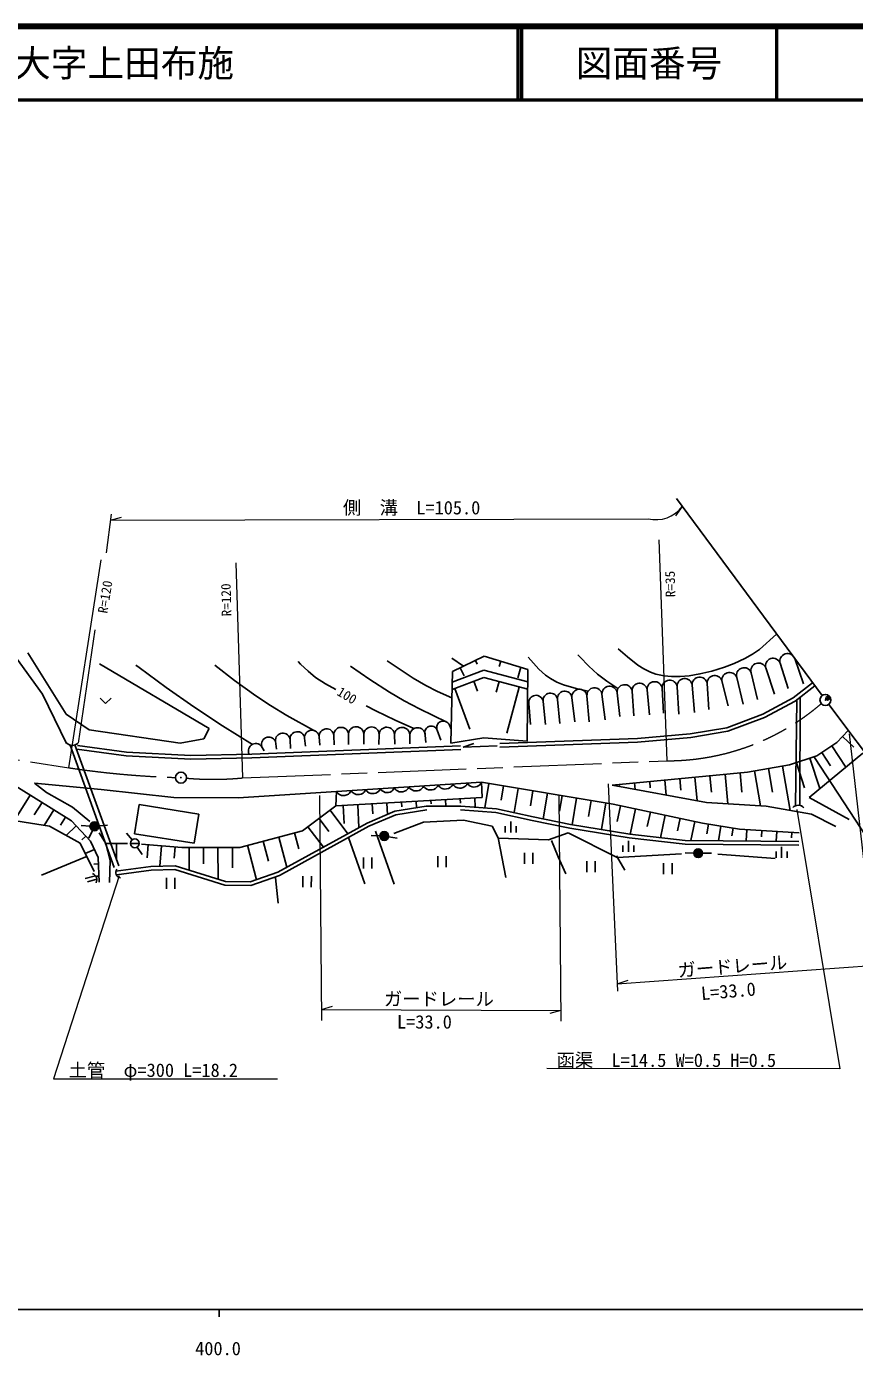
# Model space of a CAD drawing. Units: millimetres, scale not verified. Extents: x 40000 to 680000, y 20000 to 380000.
# Drawn here: x 441736 to 554637, y 198715 to 380000 of the extents above; entities that cross this region are included whole.
import ezdxf
from ezdxf.enums import TextEntityAlignment as Align

# ---------------------------------------------------------------- set-up
doc = ezdxf.new("R2010")
doc.units = ezdxf.units.MM
doc.header["$LTSCALE"] = 1000
doc.header["$PDMODE"] = 32
doc.header["$PDSIZE"] = 500
doc.linetypes.add('CHAIN', pattern=[18.5, 12, -1.5, 3.5, -1.5])
for name, color, linetype, lineweight in [('M-BGD', 7, 'Continuous', 25), ('M-BGD-EXST', 7, 'Continuous', 25), ('M-BMK', 2, 'CHAIN', 13), ('M-BMK-OTRS', 5, 'Continuous', 25), ('M-BMK-SRVR', 3, 'Continuous', 25), ('M-STR-HTXT', 7, 'Continuous', 13), ('M-TTL', 2, 'Continuous', 140), ('M-TTL-BAND', 7, 'Continuous', 25), ('M-TTL-LINE', 7, 'Continuous', 50)]:
    doc.layers.add(name, color=color, linetype=linetype, lineweight=lineweight)
doc.layers.add('M-OTRS', color=6, linetype='Continuous')
doc.layers.add('M-TTL-TXT', color=7, linetype='Continuous')
doc.styles.add('ＭＳ ゴシック', font='')
doc.styles.get('ＭＳ ゴシック').set_extended_font_data('MS Gothic')

msp = doc.modelspace()

# ---------------------------------------------------------------- linework, layer by layer
at = {"layer": 'M-BGD'}
for p, q in [((439277, 295336), (443888, 288912)), ((441912, 294549), (447124, 286201)), ((499745, 293843), (501339, 292741)), ((499812, 292003), (504133, 294091)), ((510115, 292312), (504133, 294091)), ((546499, 293785), (547675, 290351)), ((466644, 284256), (451672, 293054)), ((499812, 292003), (499591, 282243)), ((499779, 290581), (504098, 292189)), ((500868, 292514), (501394, 291424)), ((502939, 293514), (503168, 293040)), ((504098, 292189), (510098, 290591)), ((506414, 293412), (506202, 292700)), ((509145, 292600), (508713, 291149)), ((510115, 292312), (510015, 282492)), ((542541, 292499), (543717, 288922)), ((544520, 293142), (545624, 289684)), ((499757, 289572), (504098, 291189)), ((502726, 290678), (503230, 289324)), ((504098, 291189), (510087, 289594)), ((506176, 290636), (505789, 289182)), ((532506, 290155), (532843, 286447)), ((534555, 290362), (534798, 286827)), ((536604, 290570), (537421, 287351)), ((538583, 291213), (539472, 287541)), ((540562, 291856), (541427, 288207)), ((546279, 288411), (548943, 290481)), ((546552, 287991), (549241, 290078)), ((443888, 288912), (447198, 282205)), ((451758, 288390), (452507, 287669)), ((452507, 287669), (453258, 288389)), ((500127, 289710), (502194, 284161)), ((508927, 289903), (507249, 283602)), ((516113, 288493), (516511, 285145)), ((518162, 288701), (518478, 285144)), ((520211, 288908), (520624, 285441)), ((522260, 289116), (522651, 285858)), ((524309, 289324), (524558, 285976)), ((526359, 289531), (526704, 286094)), ((528408, 289739), (528612, 286332)), ((530457, 289947), (530698, 286212)), ((542152, 286191), (546279, 288411)), ((547202, 273750), (547246, 288529)), ((510226, 287638), (510459, 284803)), ((512189, 287923), (512517, 284789)), ((514151, 288208), (514484, 284908)), ((542359, 285735), (546552, 287991)), ((546771, 288160), (546621, 273713)), ((447124, 286201), (450252, 284039)), ((499397, 284716), (499641, 284128)), ((537238, 284347), (542152, 286191)), ((537368, 283861), (542359, 285735)), ((450252, 284039), (462695, 282245)), ((462695, 282245), (465899, 282840)), ((465899, 282840), (466644, 284256)), ((479656, 282908), (479759, 281812)), ((481648, 283105), (481732, 281948)), ((483639, 283303), (483685, 282025)), ((485631, 283500), (485638, 282063)), ((487725, 283468), (487728, 282082)), ((489819, 283435), (489770, 282075)), ((491914, 283402), (491967, 282104)), ((494008, 283370), (494012, 282134)), ((496102, 283337), (496179, 282347)), ((497750, 284026), (498224, 282651)), ((499591, 282243), (504108, 282954)), ((504108, 282954), (510015, 282492)), ((506262, 282190), (525044, 282861)), ((525044, 282861), (532256, 283519)), ((525075, 282362), (532320, 283023)), ((532256, 283519), (537238, 284347)), ((532320, 283023), (537368, 283861)), ((552241, 282324), (553800, 283979)), ((553021, 283152), (554570, 281692)), ((447676, 281990), (453665, 265266)), ((454299, 265486), (448325, 281992)), ((448596, 281440), (455298, 280534)), ((448663, 281936), (455345, 281033)), ((455345, 281033), (464125, 280565)), ((472442, 280758), (500922, 281891)), ((472458, 280258), (500942, 281392)), ((473883, 281631), (474128, 281199)), ((475673, 282513), (475807, 281427)), ((477665, 282710), (477714, 281503)), ((501264, 281693), (502746, 282173)), ((505935, 281882), (501264, 281693)), ((506280, 281690), (525075, 282362)), ((549494, 280494), (552241, 282324)), ((551554, 281867), (553483, 278971)), ((455298, 280534), (464117, 280064)), ((464117, 280064), (472458, 280258)), ((464125, 280565), (472442, 280758)), ((540070, 278286), (545793, 279275)), ((545793, 279275), (549494, 280494)), ((546718, 279580), (547849, 276147)), ((548476, 274844), (555804, 280884)), ((548568, 280190), (549934, 276045)), ((550181, 280952), (551394, 279130)), ((438238, 277667), (447844, 271628)), ((521584, 276523), (540070, 278286)), ((530827, 277404), (530978, 275823)), ((532881, 277600), (533188, 274379)), ((534935, 277796), (535147, 275574)), ((536989, 277992), (537373, 273964)), ((539043, 278188), (539292, 275577)), ((541024, 278451), (541847, 273689)), ((542931, 278781), (543487, 275566)), ((544839, 279110), (545883, 273073)), ((444462, 275514), (442815, 276766)), ((442815, 276766), (451909, 275938)), ((451909, 275938), (461803, 274835)), ((470613, 274794), (483999, 275642)), ((483999, 275642), (483896, 273676)), ((503800, 276899), (483999, 275642)), ((483999, 275642), (484131, 275450)), ((485775, 275434), (485888, 275562)), ((485888, 275562), (485995, 275769)), ((485995, 275769), (486127, 275577)), ((486127, 275577), (486254, 275465)), ((487619, 275431), (487771, 275561)), ((487771, 275561), (487884, 275689)), ((487884, 275689), (487991, 275896)), ((487991, 275896), (488123, 275704)), ((488123, 275704), (488250, 275592)), ((488250, 275592), (488418, 275482)), ((489383, 275423), (489615, 275558)), ((489615, 275558), (489767, 275688)), ((489767, 275688), (489879, 275815)), ((489879, 275815), (489987, 276022)), ((489987, 276022), (490112, 275840)), ((490112, 275840), (490233, 275733)), ((490233, 275733), (490392, 275629)), ((490392, 275629), (490627, 275530)), ((491085, 275521), (491310, 275573)), ((491310, 275573), (491530, 275702)), ((491530, 275702), (491674, 275825)), ((491674, 275825), (491781, 275946)), ((491781, 275946), (491883, 276143)), ((491883, 276143), (492015, 275951)), ((492015, 275951), (492143, 275839)), ((492143, 275839), (492310, 275729)), ((492310, 275729), (492557, 275624)), ((492557, 275624), (492799, 275600)), ((492799, 275600), (493039, 275615)), ((493039, 275615), (493276, 275670)), ((493276, 275670), (493507, 275805)), ((493507, 275805), (493660, 275935)), ((493660, 275935), (493772, 276062)), ((493772, 276062), (493879, 276270)), ((493879, 276270), (494011, 276078)), ((494011, 276078), (494139, 275965)), ((494139, 275965), (494306, 275856)), ((494306, 275856), (494553, 275751)), ((494553, 275751), (494795, 275726)), ((494795, 275726), (495035, 275742)), ((495035, 275742), (495271, 275797)), ((495271, 275797), (495503, 275932)), ((495503, 275932), (495655, 276062)), ((495655, 276062), (495768, 276189)), ((495768, 276189), (495875, 276396)), ((495875, 276396), (496007, 276204)), ((496007, 276204), (496135, 276092)), ((496135, 276092), (496302, 275982)), ((496302, 275982), (496549, 275878)), ((496549, 275878), (496791, 275853)), ((496791, 275853), (497030, 275868)), ((497030, 275868), (497267, 275923)), ((497267, 275923), (497499, 276058)), ((497499, 276058), (497651, 276188)), ((497651, 276188), (497764, 276316)), ((497764, 276316), (497871, 276523)), ((497871, 276523), (498003, 276331)), ((498003, 276331), (498131, 276219)), ((498131, 276219), (498298, 276109)), ((498298, 276109), (498545, 276005)), ((498545, 276005), (498787, 275980)), ((498787, 275980), (499026, 275995)), ((499026, 275995), (499263, 276050)), ((499263, 276050), (499495, 276185)), ((499495, 276185), (499647, 276315)), ((499647, 276315), (499760, 276442)), ((499760, 276442), (499867, 276650)), ((499867, 276650), (499999, 276458)), ((499999, 276458), (500126, 276345)), ((500126, 276345), (500294, 276236)), ((500294, 276236), (500541, 276131)), ((500541, 276131), (500783, 276107)), ((500783, 276107), (501022, 276122)), ((501022, 276122), (501259, 276177)), ((501259, 276177), (501491, 276312)), ((501491, 276312), (501643, 276442)), ((501643, 276442), (501756, 276569)), ((501756, 276569), (501863, 276776)), ((501863, 276776), (501988, 276594)), ((501988, 276594), (502109, 276487)), ((502109, 276487), (502268, 276383)), ((502268, 276383), (502503, 276284)), ((502503, 276284), (502733, 276260)), ((502733, 276260), (502961, 276275)), ((502961, 276275), (503186, 276327)), ((503186, 276327), (503406, 276455)), ((503406, 276455), (503551, 276579)), ((503551, 276579), (503657, 276700)), ((503657, 276700), (503759, 276897)), ((503860, 274824), (503800, 276899)), ((503800, 276899), (521740, 273917)), ((504796, 276734), (504242, 273400)), ((506790, 276402), (506469, 274475)), ((508783, 276071), (508235, 272773)), ((510776, 275740), (510439, 273710)), ((534463, 274143), (521584, 276523)), ((522611, 276621), (522628, 276445)), ((524665, 276817), (524749, 275938)), ((526719, 277013), (526803, 276134)), ((528773, 277208), (528968, 275158)), ((442241, 275151), (440047, 271662)), ((443842, 274144), (442786, 272465)), ((447998, 273515), (444462, 275514)), ((456453, 269886), (457088, 273853)), ((457088, 273853), (465213, 272552)), ((461803, 274835), (470613, 274794)), ((483896, 273676), (503860, 274824)), ((484131, 275450), (484258, 275338)), ((484258, 275338), (484426, 275229)), ((484426, 275229), (484673, 275124)), ((484673, 275124), (484915, 275099)), ((484915, 275099), (485154, 275114)), ((485154, 275114), (485391, 275170)), ((485391, 275170), (485623, 275305)), ((485623, 275305), (485775, 275434)), ((486254, 275465), (486422, 275355)), ((486422, 275355), (486669, 275251)), ((486669, 275251), (486911, 275226)), ((486891, 273848), (487070, 270733)), ((486911, 275226), (487150, 275241)), ((487150, 275241), (487387, 275296)), ((487387, 275296), (487619, 275431)), ((488418, 275482), (488665, 275377)), ((488665, 275377), (488907, 275353)), ((488887, 273963), (488965, 272606)), ((488907, 275353), (489146, 275368)), ((489146, 275368), (489383, 275423)), ((490627, 275530), (490857, 275507)), ((490857, 275507), (491085, 275521)), ((490883, 274077), (490972, 272531)), ((492880, 274192), (492917, 273542)), ((494876, 274307), (494926, 273434)), ((496873, 274422), (496899, 273960)), ((498869, 274537), (498920, 273651)), ((500865, 274652), (500900, 274051)), ((502862, 274767), (502935, 273499)), ((512770, 275408), (512193, 271940)), ((514763, 275077), (514409, 272945)), ((516756, 274746), (516153, 271116)), ((518750, 274414), (518388, 272236)), ((520743, 274083), (520139, 270451)), ((521740, 273917), (533897, 271348)), ((542588, 273644), (534463, 274143)), ((553938, 271820), (548476, 274844)), ((444873, 270911), (437102, 272121)), ((445442, 273138), (444116, 271029)), ((447043, 272131), (446366, 271054)), ((450378, 271561), (447998, 273515)), ((465213, 272552), (464578, 268586)), ((483896, 273676), (479359, 270283)), ((481628, 271979), (482977, 270174)), ((483140, 273110), (485546, 269892)), ((484894, 273733), (485035, 271290)), ((488179, 271346), (491950, 272946)), ((488398, 270895), (492090, 272462)), ((491950, 272946), (496253, 273652)), ((492090, 272462), (496334, 273158)), ((496253, 273652), (500941, 273650)), ((500903, 273151), (505755, 272784)), ((500941, 273650), (505829, 273280)), ((505755, 272784), (510706, 271690)), ((505829, 273280), (510809, 272179)), ((510809, 272179), (515925, 271154)), ((522753, 273703), (522301, 271566)), ((524779, 273275), (524045, 269802)), ((526805, 272847), (526390, 270883)), ((528832, 272419), (528182, 269347)), ((530858, 271991), (530494, 270267)), ((548768, 272573), (542588, 273644)), ((552124, 270855), (548768, 272573)), ((449023, 268620), (444873, 270911)), ((448500, 270941), (447151, 269653)), ((447844, 271628), (450467, 268880)), ((450385, 270930), (449188, 271013)), ((450724, 270347), (450204, 269265)), ((451581, 270942), (452776, 271050)), ((479359, 270283), (470799, 268024)), ((476016, 264632), (488179, 271346)), ((476220, 264174), (488398, 270895)), ((480115, 270849), (482208, 268050)), ((491881, 263017), (489321, 270231)), ((491824, 269932), (495878, 271480)), ((495878, 271480), (501303, 271716)), ((501303, 271716), (505236, 270939)), ((505236, 270939), (506070, 269329)), ((507026, 270936), (507025, 270036)), ((507776, 271536), (507775, 270036)), ((508526, 270936), (508525, 270036)), ((510706, 271690), (515835, 270662)), ((515835, 270662), (523929, 269312)), ((515925, 271154), (523998, 269807)), ((532884, 271563), (532336, 268968)), ((533897, 271348), (538951, 270492)), ((534740, 271206), (534510, 269853)), ((536424, 270920), (536088, 268937)), ((538109, 270634), (537935, 269607)), ((538951, 270492), (547101, 269993)), ((539970, 270429), (539876, 268905)), ((542007, 270305), (541955, 269455)), ((544045, 270180), (543965, 268872)), ((450944, 264743), (449023, 268620)), ((449811, 269567), (449261, 269042)), ((450467, 268880), (451504, 266622)), ((452524, 268549), (451638, 269987)), ((455498, 268552), (452524, 268549)), ((453149, 266261), (452524, 268549)), ((454011, 268550), (454014, 266485)), ((456126, 269042), (455383, 269985)), ((455898, 268572), (457098, 268571)), ((464578, 268586), (456453, 269886)), ((462899, 268014), (457406, 268475)), ((458321, 268398), (458170, 266591)), ((471869, 268307), (473106, 263619)), ((474009, 268871), (474725, 266158)), ((476149, 269436), (477239, 265307)), ((478289, 270001), (478858, 267846)), ((487872, 263032), (485662, 269366)), ((489913, 269608), (488714, 269657)), ((491103, 269475), (492284, 269260)), ((506070, 269329), (507081, 263905)), ((506116, 269262), (512897, 269035)), ((512897, 269035), (515579, 270003)), ((513344, 268961), (514237, 266725)), ((515579, 270003), (522284, 266647)), ((523061, 268302), (523060, 267402)), ((523811, 268901), (523810, 267401)), ((523929, 269312), (531537, 268474)), ((523998, 269807), (531566, 268974)), ((531537, 268474), (547045, 268346)), ((531566, 268974), (547050, 268846)), ((546082, 270055), (546038, 269335)), ((443761, 264222), (449798, 266753)), ((450985, 267751), (449737, 267178)), ((451504, 266622), (451655, 263264)), ((456830, 268072), (457495, 267073)), ((460152, 268244), (459919, 265463)), ((461984, 268091), (461854, 266540)), ((470799, 268024), (462899, 268014)), ((463887, 268016), (463890, 264920)), ((465861, 268018), (465864, 265787)), ((467836, 268020), (467842, 263678)), ((469811, 268023), (469815, 265217)), ((487690, 266642), (487690, 265142)), ((488830, 265142), (488830, 266642)), ((497804, 266830), (497803, 265330)), ((498943, 265330), (498944, 266830)), ((509640, 267272), (509639, 265772)), ((510779, 265771), (510780, 267271)), ((514237, 266725), (515279, 264415)), ((522209, 266871), (523326, 264933)), ((522284, 266647), (531076, 267165)), ((524561, 268301), (524560, 267401)), ((532734, 267245), (531535, 267289)), ((533933, 267222), (535133, 267222)), ((536020, 267106), (543832, 266523)), ((543965, 267477), (543965, 266577)), ((544715, 268077), (544715, 266577)), ((545465, 267477), (545465, 266577)), ((451542, 265782), (450889, 265753)), ((453035, 263248), (453149, 266261)), ((453910, 264767), (458670, 265434)), ((453979, 264272), (458711, 264935)), ((458670, 265434), (462011, 265511)), ((458711, 264935), (461939, 265009)), ((461939, 265009), (468780, 262859)), ((462011, 265511), (468860, 263358)), ((518126, 266151), (518125, 264651)), ((519265, 264651), (519266, 266151)), ((528622, 265849), (528621, 264349)), ((529761, 264348), (529762, 265848)), ((449737, 263791), (451141, 264150)), ((451317, 263674), (450049, 263322)), ((451617, 264104), (451259, 264088)), ((460821, 263862), (460820, 262362)), ((461960, 262362), (461961, 263862)), ((468860, 263358), (472239, 263317)), ((472239, 263317), (476016, 264632)), ((472320, 262816), (476220, 264174)), ((475677, 263847), (476057, 260413)), ((479431, 264087), (479430, 262587)), ((480570, 262586), (480571, 264086)), ((468780, 262859), (472320, 262816))]:
    msp.add_line(p, q, dxfattribs=at)
for points in [[(522434, 295103), (523670, 294007), (525104, 292888), (525938, 292363), (526809, 291936), (527552, 291673), (528693, 291421), (529677, 291322), (530889, 291320), (532122, 291430), (533569, 291677), (535209, 292080), (536899, 292606), (538238, 293107), (539693, 293778), (540726, 294364), (541702, 295035), (544023, 297132)], [(518315, 289319), (516705, 289685), (514957, 290200), (514042, 290576), (513183, 291042), (512495, 291529), (511610, 292324), (510134, 293957)], [(522388, 289692), (520885, 290690), (519612, 291654), (518434, 292731), (517178, 294028), (516911, 294312)], [(472536, 282080), (468459, 284618), (464542, 287176), (460782, 289824), (457080, 292557), (456624, 292896)], [(467403, 292891), (470093, 290805), (473002, 288685), (475020, 287359), (477250, 286026), (480996, 283946)], [(483897, 289549), (482489, 290326), (481151, 291194), (480123, 292046), (479114, 293022), (478777, 293363)], [(485923, 292764), (488548, 290925), (491226, 289176), (493211, 288022), (495337, 286911), (499050, 285127)], [(499755, 288407), (497763, 289291), (496173, 290107), (494451, 291117), (490915, 293457)], [(494542, 284220), (491983, 285359), (489379, 286639), (488065, 287344)]]:
    msp.add_lwpolyline(points, dxfattribs=at)
for centre, radius in [((450984, 270888), 600), ((450984, 270888), 528), ((450984, 270888), 456), ((450984, 270888), 384), ((450984, 270888), 312), ((450984, 270888), 240), ((450984, 270888), 168), ((450984, 270888), 96), ((450984, 270888), 24), ((490513, 269583), 600), ((456498, 268571), 600), ((490513, 269583), 528), ((490513, 269583), 456), ((490513, 269583), 384), ((490513, 269583), 312), ((490513, 269583), 240), ((490513, 269583), 168), ((490513, 269583), 96), ((490513, 269583), 24), ((533333, 267223), 600), ((533333, 267223), 528), ((533333, 267223), 456), ((533333, 267223), 384), ((533333, 267223), 312), ((533333, 267223), 240), ((533333, 267223), 168), ((533333, 267223), 96), ((533333, 267223), 24)]:
    msp.add_circle(centre, radius, dxfattribs=at)
for centre, radius, start, end in [((543543, 292781), 1041, 20.26723, 195.73254), ((545522, 293424), 1041, 20.26723, 195.73254), ((537606, 290852), 1041, 20.26723, 195.73254), ((539585, 291495), 1041, 20.26723, 195.73254), ((541564, 292138), 1041, 20.26723, 195.73254), ((523288, 289190), 1030, 7.47124, 184.10628), ((525337, 289397), 1030, 7.47124, 184.10628), ((527386, 289605), 1030, 7.47124, 184.10628), ((529435, 289813), 1030, 7.47124, 184.10628), ((531484, 290021), 1030, 7.47124, 184.10628), ((533533, 290228), 1030, 7.47124, 184.10628), ((535583, 290436), 1030, 7.47124, 184.10628), ((511207, 287781), 991, 8.2574, 188.2574), ((513170, 288066), 991, 8.2574, 188.2574), ((515132, 288350), 991, 8.2574, 188.2574), ((517141, 288567), 1030, 7.47124, 184.10628), ((519190, 288774), 1030, 7.47124, 184.10628), ((521239, 288982), 1030, 7.47124, 184.10628), ((498573, 284371), 893, 22.70735, 202.70735), ((474778, 282072), 998, 26.21648, 206.21648), ((476669, 282611), 1001, 5.69917, 185.62865), ((478661, 282808), 1001, 5.69917, 185.62865), ((480652, 283006), 1001, 5.69917, 185.62865), ((482644, 283203), 1001, 5.69917, 185.62865), ((484635, 283401), 1001, 5.69917, 185.62865), ((486677, 283436), 1048, 1.75181, 176.46138), ((488771, 283403), 1048, 1.75181, 176.46138), ((490866, 283370), 1048, 1.75181, 176.46138), ((492960, 283338), 1048, 1.75181, 176.46138), ((495054, 283305), 1048, 1.75181, 176.46138), ((496926, 283682), 893, 22.70735, 202.70735), ((447997, 283004), 1063, 224.89082, 312.00424), ((472988, 281190), 998, 26.21648, 206.21648), ((546972, 272766), 1010, 38.82752, 137.3791), ((454674, 264612), 780, 144.92814, 258.82831), ((450424, 263615), 895, 331.38139, 68.80798)]:
    msp.add_arc(centre, radius, start, end, dxfattribs=at)
at = {"layer": 'M-BGD-EXST'}
msp.add_line((549210, 280266), (561670, 261185), dxfattribs=at)
at = {"layer": 'M-BMK'}
for p, q in [((405724, 285468), (447496, 278884)), ((471199, 277501), (529101, 279839))]:
    msp.add_line(p, q, dxfattribs=at)
for centre, radius, start, end in [((529111, 312040), 32201, 269.9805, 310.72072), ((465910, 400678), 123178, 261.40243, 268.2008), ((467186, 319420), 42110, 265.03216, 275.46876)]:
    msp.add_arc(centre, radius, start, end, dxfattribs=at)
at = {"layer": 'M-BMK-OTRS'}
for p, q in [((550235, 288734), (530357, 315604)), ((565703, 268135), (551132, 287532))]:
    msp.add_line(p, q, dxfattribs=at)
at = {"layer": 'M-BMK-SRVR'}
for centre, radius in [((550681, 288131), 750), ((550681, 288131), 30), ((462793, 277540), 750), ((462793, 277540), 30)]:
    msp.add_circle(centre, radius, dxfattribs=at)
at = {"layer": 'M-OTRS'}
msp.add_point((550976, 288353), dxfattribs=at)
msp.add_point((550976, 288353), dxfattribs=at)
at = {"layer": 'M-STR-HTXT'}
for p, q in [((531151, 314531), (530238, 313269)), ((452626, 308223), (453296, 313463)), ((453194, 312671), (454695, 313090)), ((453194, 312671), (526499, 312856)), ((529101, 279839), (528031, 309986)), ((447496, 278884), (451899, 307254)), ((470258, 306829), (471199, 277501)), ((448798, 282238), (451092, 297720)), ((557664, 251231), (553956, 283521)), ((521058, 276681), (522348, 248393)), ((481697, 275116), (481963, 244409)), ((514623, 244302), (514357, 275102)), ((546787, 273195), (552634, 237834)), ((454384, 264139), (445425, 236453)), ((522302, 249405), (557582, 251947)), ((522302, 249405), (523771, 249922)), ((481950, 245928), (483450, 246348)), ((481950, 245928), (514611, 245767)), ((514611, 245767), (513110, 245348)), ((552634, 237834), (512667, 237851)), ((445425, 236453), (475979, 236439))]:
    msp.add_line(p, q, dxfattribs=at)
msp.add_arc((527565, 317191), 4464, 256.17482, 323.43079, dxfattribs=at)
at = {"layer": 'M-TTL'}
msp.add_line((680000, 380000), (40000, 380000), dxfattribs=at)
at = {"layer": 'M-TTL-BAND'}
for p, q in [((40000, 205000), (579000, 205000)), ((468000, 205000), (468000, 204000))]:
    msp.add_line(p, q, dxfattribs=at)
at = {"layer": 'M-TTL-LINE'}
for p, q in [((508747, 380000), (508747, 370000)), ((509247, 380000), (509247, 370000)), ((543997, 380000), (543997, 370000)), ((40000, 370000), (680000, 370000))]:
    msp.add_line(p, q, dxfattribs=at)

# ---------------------------------------------------------------- texts
at = {"layer": 'M-BGD', "style": 'ＭＳ ゴシック'}
msp.add_text('100', height=1320, rotation=328.875, dxfattribs=at).set_placement((483741, 288537), align=Align.BOTTOM_LEFT)
at = {"layer": 'M-STR-HTXT', "style": 'ＭＳ ゴシック'}
for s, height, rotation, p in [('側\u3000溝\u3000L=105.0', 1833, 359.975, (484886, 312909)), ('R=35', 1320, 91.175, (530606, 302180)), ('R=120', 1320, 80.675, (453128, 299812)), ('R=120', 1320, 91.575, (470078, 299574)), ('ガードレール', 1833, 4.475, (530637, 249765)), ('ガードレール', 1833, 359.975, (490467, 245883)), ('L=33.0', 1833, 4.875, (533842, 246634)), ('L=33.0', 1833, 359.975, (492254, 242753)), ('函渠\u3000L=14.5 W=0.5 H=0.5', 1833, 359.975, (514008, 237528)), ('土管\u3000φ=300 L=18.2', 1833, 359.975, (447459, 236170))]:
    msp.add_text(s, height=height, rotation=rotation, dxfattribs=at).set_placement(p, align=Align.BOTTOM_LEFT)
at = {"layer": 'M-TTL-BAND', "style": 'ＭＳ ゴシック'}
msp.add_text('400.0', height=1833, dxfattribs=at).set_placement((467844, 198195), align=Align.BOTTOM_CENTER)
at = {"layer": 'M-TTL-TXT', "style": 'ＭＳ ゴシック'}
msp.add_text('熊毛郡田布施町大字上田布施', height=3666, dxfattribs=at).set_placement((405024, 375000), align=Align.MIDDLE_LEFT)
msp.add_text('図面番号', height=3666, dxfattribs=at).set_placement((526622, 375000), align=Align.MIDDLE_CENTER)

doc.saveas('drawing.dxf')
